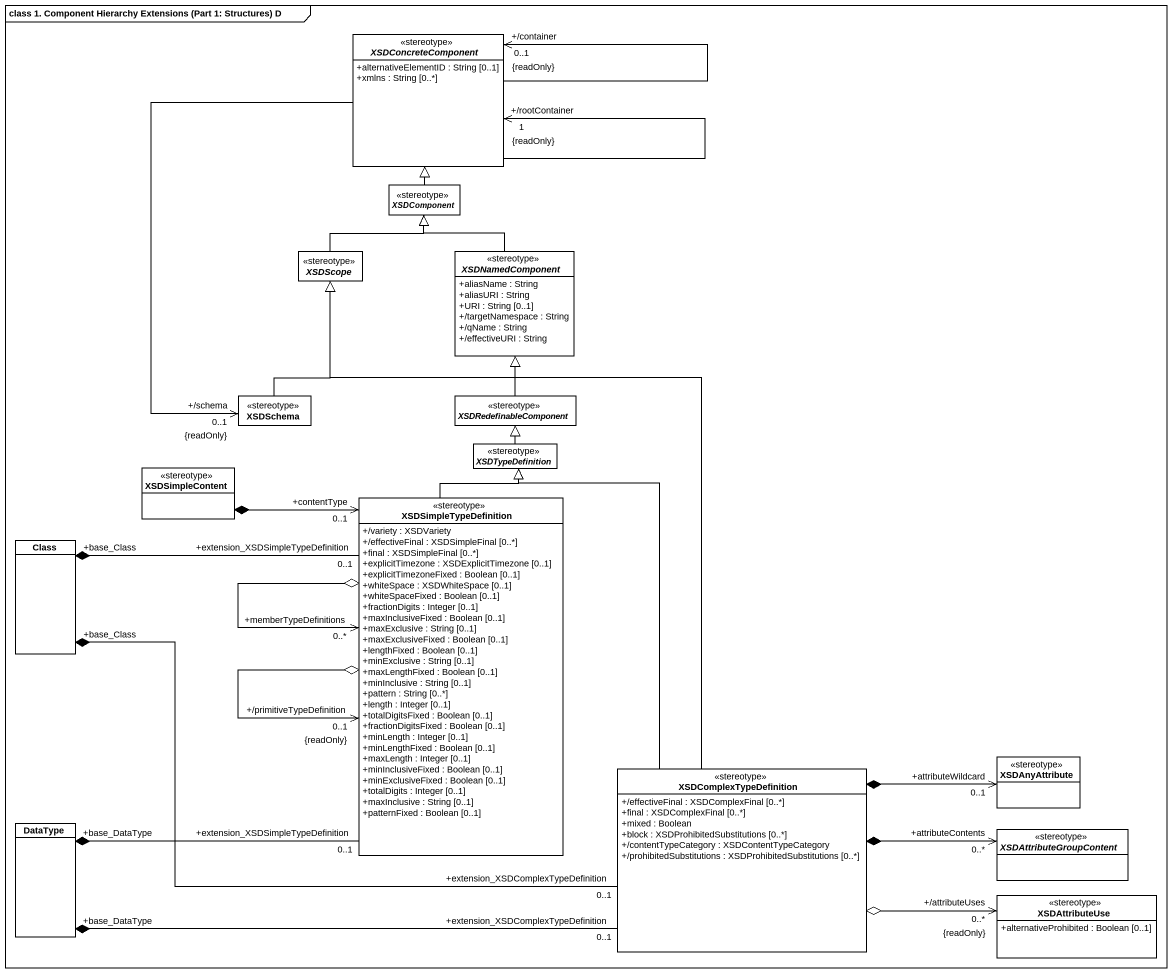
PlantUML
@startuml
mainframe class 1. Component Hierarchy Extensions (Part 1: Structures) D
hide circle
hide empty members
skinparam classAttributeIconSize 0
abstract class XSDConcreteComponent <<stereotype>> {
  +alternativeElementID : String [0..1]
  +xmlns : String [0..*]
}
abstract class XSDComponent <<stereotype>>
abstract class XSDScope <<stereotype>>
abstract class XSDNamedComponent <<stereotype>> {
  +aliasName : String
  +aliasURI : String
  +URI : String [0..1]
  +/targetNamespace : String
  +/qName : String
  +/effectiveURI : String
}
class XSDSchema <<stereotype>>
abstract class XSDRedefinableComponent <<stereotype>>
class XSDSimpleContent <<stereotype>>
abstract class XSDTypeDefinition <<stereotype>>
class XSDSimpleTypeDefinition <<stereotype>> {
  +/variety : XSDVariety
  +/effectiveFinal : XSDSimpleFinal [0..*]
  +final : XSDSimpleFinal [0..*]
  +explicitTimezone : XSDExplicitTimezone [0..1]
  +explicitTimezoneFixed : Boolean [0..1]
  +whiteSpace : XSDWhiteSpace [0..1]
  +whiteSpaceFixed : Boolean [0..1]
  +fractionDigits : Integer [0..1]
  +maxInclusiveFixed : Boolean [0..1]
  +maxExclusive : String [0..1]
  +maxExclusiveFixed : Boolean [0..1]
  +lengthFixed : Boolean [0..1]
  +minExclusive : String [0..1]
  +maxLengthFixed : Boolean [0..1]
  +minInclusive : String [0..1]
  +pattern : String [0..*]
  +length : Integer [0..1]
  +totalDigitsFixed : Boolean [0..1]
  +fractionDigitsFixed : Boolean [0..1]
  +minLength : Integer [0..1]
  +minLengthFixed : Boolean [0..1]
  +maxLength : Integer [0..1]
  +minInclusiveFixed : Boolean [0..1]
  +minExclusiveFixed : Boolean [0..1]
  +totalDigits : Integer [0..1]
  +maxInclusive : String [0..1]
  +patternFixed : Boolean [0..1]
}
class "Class" as Class_
class XSDComplexTypeDefinition <<stereotype>> {
  +/effectiveFinal : XSDComplexFinal [0..*]
  +final : XSDComplexFinal [0..*]
  +mixed : Boolean
  +block : XSDProhibitedSubstitutions [0..*]
  +/contentTypeCategory : XSDContentTypeCategory
  +/prohibitedSubstitutions : XSDProhibitedSubstitutions [0..*]
}
class XSDAnyAttribute <<stereotype>>
class DataType
abstract class XSDAttributeGroupContent <<stereotype>>
class XSDAttributeUse <<stereotype>> {
  +alternativeProhibited : Boolean [0..1]
}
XSDConcreteComponent --> "+/container\n0..1\n{readOnly}" XSDConcreteComponent
XSDConcreteComponent --> "+/rootContainer\n1\n{readOnly}" XSDConcreteComponent
XSDComponent -up-|> XSDConcreteComponent
XSDScope -up-|> XSDComponent
XSDNamedComponent -up-|> XSDComponent
XSDSchema "+/schema\n0..1\n{readOnly}" <-up- XSDConcreteComponent
XSDSchema -up-|> XSDScope
XSDRedefinableComponent -up-|> XSDNamedComponent
XSDSimpleContent *--> "+contentType\n0..1" XSDSimpleTypeDefinition
XSDTypeDefinition -up-|> XSDRedefinableComponent
XSDSimpleTypeDefinition -up-|> XSDTypeDefinition
XSDSimpleTypeDefinition "+memberTypeDefinitions\n0..*" <--o XSDSimpleTypeDefinition
XSDSimpleTypeDefinition "+/primitiveTypeDefinition\n0..1\n{readOnly}" <--o XSDSimpleTypeDefinition
XSDSimpleTypeDefinition "+extension_XSDSimpleTypeDefinition\n0..1" -left-* "+base_Class" Class_
XSDSimpleTypeDefinition "+extension_XSDSimpleTypeDefinition\n0..1" -left-* "+base_DataType" DataType
XSDComplexTypeDefinition -up-|> XSDScope
XSDComplexTypeDefinition -up-|> XSDTypeDefinition
XSDComplexTypeDefinition "+extension_XSDComplexTypeDefinition\n0..1" -left-* "+base_Class" Class_
XSDComplexTypeDefinition "+extension_XSDComplexTypeDefinition\n0..1" -left-* "+base_DataType" DataType
XSDComplexTypeDefinition o-right-> "+/attributeUses\n0..*\n{readOnly}" XSDAttributeUse
XSDAnyAttribute "+attributeWildcard\n0..1" <-left-* XSDComplexTypeDefinition
XSDAttributeGroupContent "+attributeContents\n0..*" <-left-* XSDComplexTypeDefinition
@enduml
